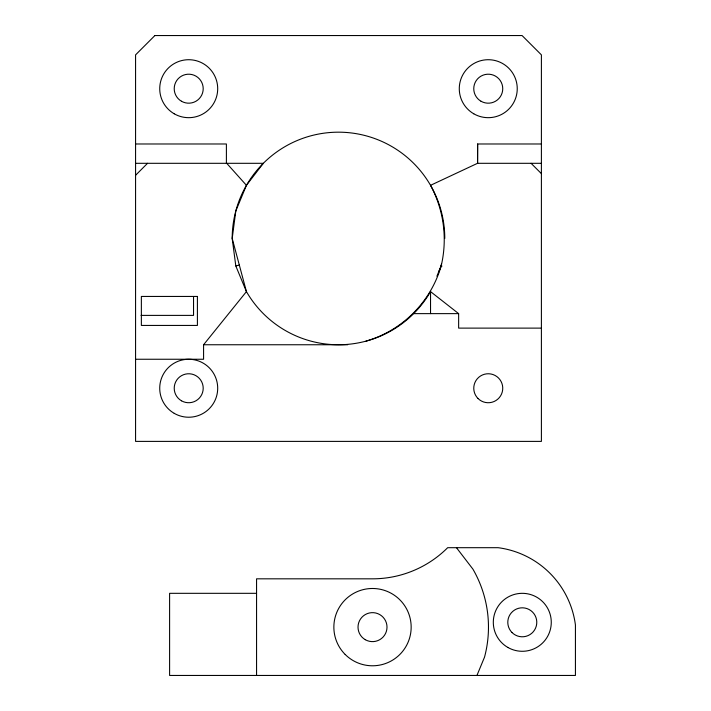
<?xml version="1.0" encoding="UTF-8"?>
<svg xmlns="http://www.w3.org/2000/svg" width="711" height="711" viewBox="0 0 711 711"><rect width="100%" height="100%" fill="white"/><g stroke="black" fill="none" stroke-linecap="round" stroke-linejoin="round"><path stroke-width="1.07" d="M365.996 341.138C402.15 330.695 430.706 302.139 441.158 265.976C447.628 238.683 443.851 210.012 430.537 185.322L477.525 163.308L477.632 143.986L541.4 143.986M436.91 276.224L441.193 265.683L441.949 266.127L441.158 266.092L438.491 272.42M441.158 266.092L441.407 264.057M135.57 163.308L263.328 163.308L246.433 185.322L235.812 210.954L232.195 238.469L235.812 265.976L246.433 291.617L203.577 344.755L203.577 359.251L135.57 359.251M476.939 675.45L484.52 657.151A115.955 115.955 0 0 0 472.931 569.155L456.462 547.692M135.57 175.288L147.541 163.308M235.812 265.976L239.314 265.043M135.57 143.986L226.4 143.986L226.4 163.308M477.525 163.308L541.4 163.308M413.642 313.631L458.639 313.631L458.639 328.118L541.4 328.118M141.036 315.391L193.543 315.391L193.543 296.611M203.577 344.755L338.489 344.755M338.943 344.755L347.635 344.755M256.564 593.321L169.6 593.321L169.6 675.45L575.43 675.45L575.43 624.996A89.728 89.728 0 0 0 498.127 547.692L447.672 547.692A106.294 106.294 0 0 1 372.973 578.825L256.564 578.825L256.564 675.45M444.775 238.469A106.294 106.294 0 0 0 338.489 132.175A106.294 106.294 0 0 0 232.195 238.469L246.433 291.617A106.294 106.294 0 0 0 430.537 291.617L458.639 313.631M531.073 163.308L541.4 173.635M226.72 163.308L246.433 185.322M477.632 143.986L477.632 163.308M430.537 291.617L430.537 313.631M154.891 35.55L135.57 54.871L135.57 441.389L541.4 441.389L541.4 54.871L522.078 35.55L154.891 35.55M197.409 296.443L141.365 296.443L141.365 325.434L197.409 325.434L197.409 296.443M478.005 398.489A14.496 14.496 0 0 0 502.259 391.992A14.496 14.496 0 0 0 484.502 374.244A14.496 14.496 0 0 0 478.005 398.489M181.465 101.246A14.496 14.496 0 0 0 203.204 88.697A14.496 14.496 0 0 0 181.465 76.139A14.496 14.496 0 0 0 181.465 101.246M481.009 101.246A14.496 14.496 0 0 0 502.748 88.697A14.496 14.496 0 0 0 481.009 76.139A14.496 14.496 0 0 0 481.009 101.246M181.465 400.791A14.496 14.496 0 0 0 203.204 388.242A14.496 14.496 0 0 0 181.465 375.692A14.496 14.496 0 0 0 181.465 400.791M174.222 113.796A28.991 28.991 0 0 0 217.699 88.697A28.991 28.991 0 0 0 174.222 63.59A28.991 28.991 0 0 0 174.222 113.796M473.766 113.796A28.991 28.991 0 0 0 517.244 88.697A28.991 28.991 0 0 0 473.766 63.59A28.991 28.991 0 0 0 473.766 113.796M174.222 413.349A28.991 28.991 0 0 0 217.699 388.242A28.991 28.991 0 0 0 174.222 363.134A28.991 28.991 0 0 0 174.222 413.349M512.036 632.55A14.496 14.496 0 0 0 536.29 626.053A14.496 14.496 0 0 0 518.532 608.305A14.496 14.496 0 0 0 512.036 632.55M365.267 639.687A14.496 14.496 0 0 0 387.006 627.138A14.496 14.496 0 0 0 365.267 614.58A14.496 14.496 0 0 0 365.267 639.687M345.182 654.467A38.652 38.652 0 0 0 409.847 637.136A38.652 38.652 0 0 0 362.512 589.801A38.652 38.652 0 0 0 345.182 654.467M507.796 647.41A28.991 28.991 0 0 0 551.274 622.303A28.991 28.991 0 0 0 507.796 597.204A28.991 28.991 0 0 0 507.796 647.41"/></g></svg>
